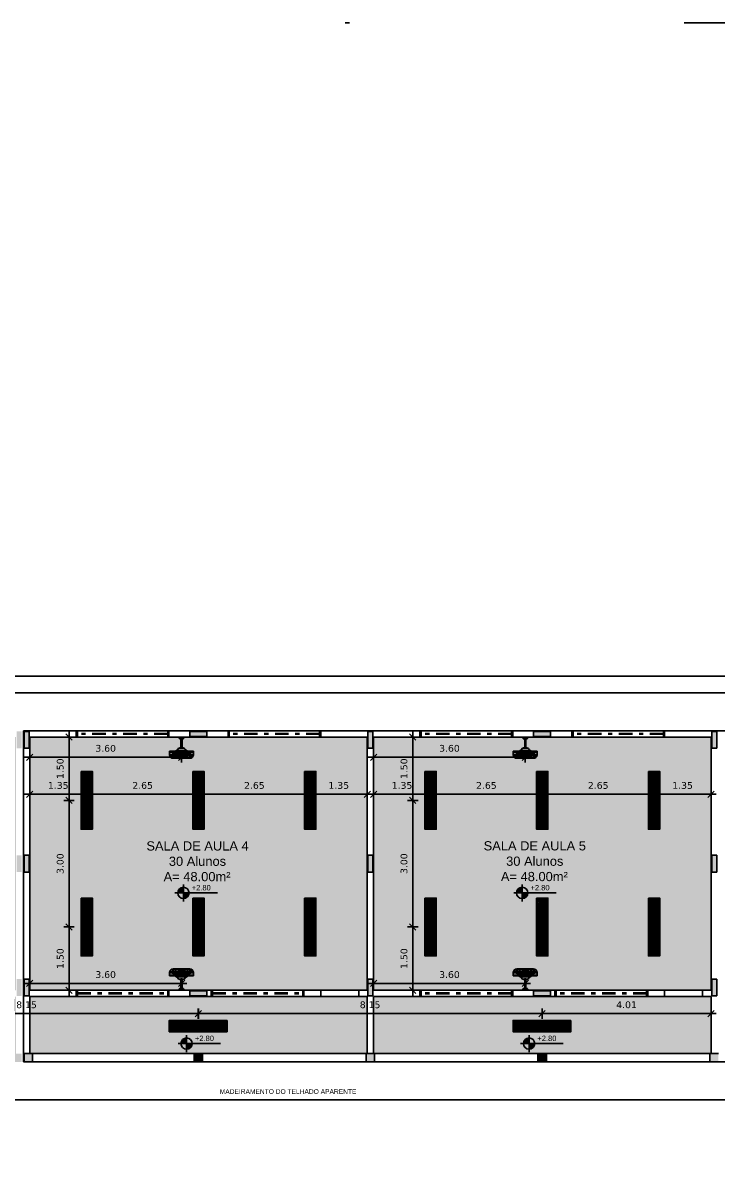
# Model space of a CAD drawing. Extents: x 38 to 175, y -50 to 32.
# Drawn here: x 86.1 to 102.55, y 4.76 to 31.94 of the extents above; entities that cross this region are included whole.
import ezdxf

# ---------------------------------------------------------------- set-up
doc = ezdxf.new("R2010")
doc.units = 0
doc.header["$LTSCALE"] = 0.025
doc.header["$MEASUREMENT"] = 0
doc.linetypes.add('DASHDOT', pattern=[25.4, 12.7, -6.35, 0, -6.35])
doc.layers.get('0').update_dxf_attribs({"linetype": 'CONTINUOUS'})
doc.layers.get('DEFPOINTS').update_dxf_attribs({"linetype": 'CONTINUOUS'})
for name, color, linetype in [('A-COTAS', 1, 'CONTINUOUS'), ('A-FORRO', 3, 'CONTINUOUS'), ('A-PARED', 5, 'CONTINUOUS'), ('A-PAREDE', 5, 'CONTINUOUS'), ('A-PISOS-NIVEL', 1, 'CONTINUOUS'), ('A-PROJ ESQU', 1, 'DASHDOT'), ('ACES-I', 251, 'CONTINUOUS'), ('AR-TXT', 1, 'CONTINUOUS'), ('ARQ-ALV-PROJEÇÃO', 8, 'CONTINUOUS'), ('ARQ-CTA-1_100', 1, 'CONTINUOUS'), ('ARQ-HTC', 9, 'CONTINUOUS'), ('ARQ-TXT-1_050', 2, 'CONTINUOUS'), ('BL-LUM-1', 1, 'CONTINUOUS'), ('BL-LUM-2', 2, 'CONTINUOUS'), ('BL-LUM-3', 3, 'CONTINUOUS'), ('EL-LUMINÁRIAS', 3, 'CONTINUOUS')]:
    doc.layers.add(name, color=color, linetype=linetype)
doc.styles.add('ESC-50-A20', font='arial.ttf', dxfattribs={"height": 0.1})
doc.styles.add('FNDE Texto Cota 0100', font='verdana.ttf', dxfattribs={"height": 0.16})
doc.dimstyles.new('FNDE 1-0100', dxfattribs={"dimscale": 2.5, "dimtxt": 0.16, "dimasz": 0.05, "dimexe": 0.15, "dimexo": 0.15, "dimgap": 0.05, "dimtad": 1, "dimzin": 4, "dimdsep": 46, "dimtxsty": 'FNDE Texto Cota 0100', "dimblk": 'tic', "dimcen": 0.15, "dimdle": 0.15, "dimse1": 1, "dimse2": 1, "dimclrd": 251, "dimclre": 251, "dimclrt": 256, "dimaunit": 1, "dimadec": 3, "dimazin": 0, "dimtfac": 1, "dimtix": 1, "dimtmove": 2, "dimatfit": 3, "dimldrblk": 'tic', "dimfxl": 0.15, "dimtvp": 1, "dimtolj": 1, "dimtzin": 0, "dimarcsym": 0})

# ---------------------------------------------------------------- blocks, each defined once
blk = doc.blocks.new('Lum-3320-sob')
at = {"layer": 'BL-LUM-1'}
for p, q in [((-0.657, 0.09), (-0.577, 0.09)), ((-0.657, 0.075), (-0.577, 0.075)), ((-0.657, 0.06), (-0.577, 0.06)), ((-0.657, 0.045), (-0.577, 0.045)), ((-0.657, 0.03), (-0.577, 0.03)), ((-0.657, 0.015), (-0.577, 0.015)), ((0.565, 0.062), (-0.565, 0.062)), ((0.565, 0.032), (-0.565, 0.032)), ((0.657, 0.09), (0.577, 0.09)), ((0.657, 0.075), (0.577, 0.075)), ((0.657, 0.06), (0.577, 0.06)), ((0.657, 0.045), (0.577, 0.045)), ((0.657, 0.03), (0.577, 0.03)), ((0.657, 0.015), (0.577, 0.015)), ((-0.657, 0), (-0.577, 0)), ((-0.657, -0.015), (-0.577, -0.015)), ((-0.657, -0.03), (-0.577, -0.03)), ((-0.657, -0.045), (-0.577, -0.045)), ((-0.657, -0.06), (-0.577, -0.06)), ((-0.657, -0.075), (-0.577, -0.075)), ((-0.657, -0.09), (-0.577, -0.09)), ((0.565, -0.032), (-0.565, -0.032)), ((0.565, -0.062), (-0.565, -0.062)), ((0.657, -0.03), (0.577, -0.03)), ((0.657, -0.045), (0.577, -0.045)), ((0.657, -0.06), (0.577, -0.06)), ((0.657, -0.075), (0.577, -0.075)), ((0.657, -0.09), (0.577, -0.09)), ((0.657, 0), (0.577, 0)), ((0.657, -0.015), (0.577, -0.015))]:
    blk.add_line(p, q, dxfattribs=at)
at = {"layer": 'BL-LUM-2'}
blk.add_line((0.565, 0), (-0.565, 0), dxfattribs=at)
for points in [[(0.67, 0.119), (0.67, -0.119), (-0.67, -0.119), (-0.67, 0.119)], [(0.565, 0.094), (0.565, -0.094), (-0.565, -0.094), (-0.565, 0.094)]]:
    blk.add_lwpolyline(points, close=True, dxfattribs=at)
at = {"layer": 'BL-LUM-3'}
blk.add_lwpolyline([(0.685, 0.134), (0.685, -0.134), (-0.685, -0.134), (-0.685, 0.134)], close=True, dxfattribs=at)
blk = doc.blocks.new('A$C4CB241E8')
at = {"layer": 'ACES-I'}
for p, q in [((0.224, 0.5), (0.344, 0.5)), ((0.224, 0.49), (0.224, 0.5)), ((0.234, 0.48), (0.334, 0.48)), ((0.234, 0.47), (0.234, 0.48)), ((0.244, 0.46), (0.324, 0.46)), ((0.269, 0.252), (0.269, 0.46)), ((0.299, 0.252), (0.299, 0.46)), ((0.334, 0.47), (0.334, 0.48)), ((0.344, 0.49), (0.344, 0.5)), ((0, 0.166), (0, 0.074)), ((0, 0.166), (0.137, 0.166)), ((0, 0.145), (0.137, 0.145)), ((0, 0.089), (0.055, 0.089)), ((0.008, 0.067), (0.046, 0.067)), ((0.046, 0.067), (0.137, 0.067)), ((0.055, 0.089), (0.137, 0.089)), ((0.102, 0.007), (0.083, 0.007)), ((0.102, 0), (0.083, 0)), ((0.102, 0.007), (0.174, 0.007)), ((0.102, 0), (0.283, 0)), ((0.137, 0.166), (0.142, 0.17)), ((0.137, 0.131), (0.137, 0.145)), ((0.137, 0.089), (0.137, 0.131)), ((0.142, 0.17), (0.198, 0.212)), ((0.144, 0.145), (0.424, 0.145)), ((0.144, 0.132), (0.144, 0.145)), ((0.144, 0.089), (0.144, 0.132)), ((0.144, 0.089), (0.424, 0.089)), ((0.144, 0.067), (0.279, 0.067)), ((0.198, 0.203), (0.148, 0.166)), ((0.148, 0.166), (0.42, 0.166)), ((0.198, 0.203), (0.198, 0.166)), ((0.198, 0.189), (0.368, 0.189)), ((0.198, 0.182), (0.273, 0.182)), ((0.203, 0.007), (0.279, 0.007)), ((0.215, 0.027), (0.258, 0.027)), ((0.226, 0.24), (0.339, 0.24)), ((0.268, 0.043), (0.268, 0.067)), ((0.276, 0.118), (0.276, 0.099)), ((0.277, 0.257), (0.277, 0.253)), ((0.277, 0.253), (0.281, 0.243)), ((0.287, 0.258), (0.279, 0.258)), ((0.279, 0.067), (0.279, 0.009)), ((0.279, 0.067), (0.286, 0.067)), ((0.279, 0.009), (0.279, 0.007)), ((0.283, 0.089), (0.283, 0.067)), ((0.463, 0), (0.283, 0)), ((0.288, 0.253), (0.284, 0.243)), ((0.286, 0.067), (0.286, 0.009)), ((0.286, 0.067), (0.422, 0.067)), ((0.286, 0.009), (0.286, 0.007)), ((0.286, 0.007), (0.362, 0.007)), ((0.288, 0.253), (0.288, 0.257)), ((0.29, 0.118), (0.29, 0.099)), ((0.293, 0.182), (0.368, 0.182)), ((0.307, 0.027), (0.373, 0.027)), ((0.424, 0.172), (0.368, 0.213)), ((0.368, 0.205), (0.368, 0.166)), ((0.368, 0.205), (0.42, 0.166)), ((0.463, 0.007), (0.392, 0.007)), ((0.431, 0.166), (0.424, 0.172)), ((0.424, 0.145), (0.424, 0.089)), ((0.429, 0.067), (0.526, 0.067)), ((0.431, 0.166), (0.565, 0.166)), ((0.431, 0.145), (0.565, 0.145)), ((0.431, 0.13), (0.431, 0.145)), ((0.431, 0.089), (0.431, 0.13)), ((0.431, 0.089), (0.519, 0.089)), ((0.463, 0.007), (0.482, 0.007)), ((0.463, 0), (0.482, 0)), ((0.519, 0.089), (0.565, 0.089)), ((0.526, 0.067), (0.557, 0.067)), ((0.565, 0.166), (0.565, 0.074))]:
    blk.add_line(p, q, dxfattribs=at)
for points in [[(0.246, 0.099), (0.246, 0.089)], [(0.323, 0.089), (0.323, 0.099), (0.246, 0.099)], [(0.246, 0.08), (0.246, 0.08)]]:
    blk.add_lwpolyline(points, dxfattribs=at)
blk.add_lwpolyline([(0.273, 0.184), (0.273, 0.175), (0.293, 0.175), (0.293, 0.184)], close=True, dxfattribs=at)
for centre, radius, start, end in [((0.234, 0.49), 0.01, 180, 270), ((0.244, 0.47), 0.01, 180, 270), ((0.324, 0.47), 0.01, 270, 0), ((0.334, 0.49), 0.01, 270, 0), ((0.083, 0.084), 0.0836, 187.0241, 270.1403), ((0.083, 0.084), 0.0766, 192.4617, 270.1403), ((0.158, 0.164), 0.148, 220.8847, 270.7317), ((0.161, -0.014), 0.147, 99.4474, 135.8987), ((0.204, 0.067), 0.0671, 179.7166, 229.3446), ((0.161, -0.014), 0.147, 87.3551, 96.6689), ((0.204, 0.067), 0.06, 179.6832, 237.0138), ((0.204, 0.067), 0.0671, 229.3446, 243.4575), ((0.168, 0.133), 0, 90, 303.5739), ((0.165, 0.08), 0.0536, 23.5592, 86.613), ((0.158, 0.164), 0.148, 274.9997, 292.3413), ((0.204, 0.067), 0.06, 237.0138, 269.6517), ((0.226, 0.212), 0.0283, 90, 180), ((0.226, 0.147), 0.0283, 182.9729, 248.6249), ((0.214, 0.101), 2.511308197128957e-15, 227.1184, 0), ((0.276, 0.127), 0.0676, 202.5993, 214.7226), ((0.158, 0.164), 0.148, 292.3413, 305.8305), ((0.283, 0.252), 0.148, 243.1417, 267.262), ((0.283, 1.064), 0.946, 265.9464, 274.0536), ((0.283, 0.105), 0.148, 92.0593, 114.7191), ((0.345, 0.107), 0.118, 199.8598, 236.3515), ((0.242, 0.245), 0.00548, 36.9061, 175.1771), ((0.44, -0.107), 0.228, 134.8376, 138.9912), ((0.279, 0.257), 0.00141, 90, 180), ((0.283, 0.251), 0.00548, 13.9839, 166.0161), ((0.283, 0.244), 0.00141, 202.3134, 337.6866), ((0.44, -0.107), 0.228, 130.1268, 132.3872), ((0.221, 0.107), 0.118, 303.6485, 317.1616), ((0.287, 0.257), 0.00141, 0, 90), ((0.283, 0.105), 0.148, 65.2809, 87.9407), ((0.283, 0.252), 0.148, 272.738, 296.8583), ((0.221, 0.107), 0.118, 317.1616, 340.1402), ((0.323, 0.245), 0.00548, 4.8229, 143.0939), ((0.415, -0.018), 0.148, 92.2685, 128.5678), ((0.339, 0.212), 0.0283, 3.732, 90), ((0.297, 0.02), 0.0676, 22.5993, 43.7437), ((0.339, 0.147), 0.0283, 291.3751, 357.0271), ((0.409, 0.067), 0.0536, 203.5592, 228.099), ((0.362, 0.067), 0.06, 270.3483, 301.6358), ((0.409, 0.067), 0.0536, 228.099, 252.8541), ((0.362, 0.067), 0.0671, 296.5425, 307.5309), ((0.362, 0.067), 0.06, 301.6358, 0.3168), ((0.413, 0.161), 0.147, 266.0889, 320.6458), ((0.362, 0.067), 0.0671, 307.5309, 0.2834), ((0.415, -0.018), 0.148, 86.601, 92.2685), ((0.415, -0.018), 0.148, 45.7177, 83.837), ((0.482, 0.084), 0.0836, 269.8597, 352.9759), ((0.482, 0.084), 0.0766, 269.8597, 347.5383)]:
    blk.add_arc(centre, radius, start, end, dxfattribs=at)
blk = doc.blocks.new('tic')
at = {"color": 251}
for p, q in [((-1, 0), (1, 0)), ((0, -1), (0, 1))]:
    blk.add_line(p, q, dxfattribs=at)
blk.add_line((-0.6, -0.6), (0.6, 0.6))
blk = doc.blocks.new('*D33')
at = {"layer": 'ARQ-CTA-1_100', "color": 251, "lineweight": -2, "transparency": 16777216}
blk.add_line((86.385, 13.662), (87.485, 13.662), dxfattribs=at)
at = {"layer": 'DEFPOINTS', "color": 0, "transparency": 16777216}
for p in [(86.26, 15.018), (87.61, 14.218), (87.61, 13.662)]:
    blk.add_point(p, dxfattribs=at)
at = {"layer": 'ARQ-CTA-1_100', "color": 251, "lineweight": -2, "transparency": 16777216, "xscale": 0.125, "yscale": 0.125, "zscale": 0.125, "rotation": 180}
blk.add_blockref('tic', (86.26, 13.662), dxfattribs=at)
at = {"layer": 'ARQ-CTA-1_100', "color": 251, "lineweight": -2, "transparency": 16777216, "xscale": 0.125, "yscale": 0.125, "zscale": 0.125}
blk.add_blockref('tic', (87.61, 13.662), dxfattribs=at)
at = {"layer": 'ARQ-CTA-1_100', "transparency": 16777216, "insert": (86.935, 13.87), "char_height": 0.16, "attachment_point": 5, "style": 'FNDE Texto Cota 0100'}
blk.add_mtext('\\A1;1.35', dxfattribs=at)
blk = doc.blocks.new('*D34')
at = {"layer": 'ARQ-CTA-1_100', "color": 251, "lineweight": -2, "transparency": 16777216}
blk.add_line((87.735, 13.662), (90.135, 13.662), dxfattribs=at)
at = {"layer": 'DEFPOINTS', "color": 0, "transparency": 16777216}
for p in [(87.61, 14.218), (90.26, 14.218), (90.26, 13.662)]:
    blk.add_point(p, dxfattribs=at)
at = {"layer": 'ARQ-CTA-1_100', "color": 251, "lineweight": -2, "transparency": 16777216, "xscale": 0.125, "yscale": 0.125, "zscale": 0.125, "rotation": 180}
blk.add_blockref('tic', (87.61, 13.662), dxfattribs=at)
at = {"layer": 'ARQ-CTA-1_100', "color": 251, "lineweight": -2, "transparency": 16777216, "xscale": 0.125, "yscale": 0.125, "zscale": 0.125}
blk.add_blockref('tic', (90.26, 13.662), dxfattribs=at)
at = {"layer": 'ARQ-CTA-1_100', "transparency": 16777216, "insert": (88.935, 13.87), "char_height": 0.16, "attachment_point": 5, "style": 'FNDE Texto Cota 0100'}
blk.add_mtext('\\A1;2.65', dxfattribs=at)
blk = doc.blocks.new('*D35')
at = {"layer": 'ARQ-CTA-1_100', "color": 251, "lineweight": -2, "transparency": 16777216}
blk.add_line((90.385, 13.662), (92.785, 13.662), dxfattribs=at)
at = {"layer": 'DEFPOINTS', "color": 0, "transparency": 16777216}
for p in [(90.26, 14.218), (92.91, 14.218), (92.91, 13.662)]:
    blk.add_point(p, dxfattribs=at)
at = {"layer": 'ARQ-CTA-1_100', "color": 251, "lineweight": -2, "transparency": 16777216, "xscale": 0.125, "yscale": 0.125, "zscale": 0.125, "rotation": 180}
blk.add_blockref('tic', (90.26, 13.662), dxfattribs=at)
at = {"layer": 'ARQ-CTA-1_100', "color": 251, "lineweight": -2, "transparency": 16777216, "xscale": 0.125, "yscale": 0.125, "zscale": 0.125}
blk.add_blockref('tic', (92.91, 13.662), dxfattribs=at)
at = {"layer": 'ARQ-CTA-1_100', "transparency": 16777216, "insert": (91.585, 13.87), "char_height": 0.16, "attachment_point": 5, "style": 'FNDE Texto Cota 0100'}
blk.add_mtext('\\A1;2.65', dxfattribs=at)
blk = doc.blocks.new('*D36')
at = {"layer": 'ARQ-CTA-1_100', "color": 251, "lineweight": -2, "transparency": 16777216}
blk.add_line((93.035, 13.662), (94.135, 13.662), dxfattribs=at)
at = {"layer": 'DEFPOINTS', "color": 0, "transparency": 16777216}
for p in [(94.26, 15.018), (92.91, 14.218), (94.26, 13.662)]:
    blk.add_point(p, dxfattribs=at)
at = {"layer": 'ARQ-CTA-1_100', "color": 251, "lineweight": -2, "transparency": 16777216, "xscale": 0.125, "yscale": 0.125, "zscale": 0.125, "rotation": 180}
blk.add_blockref('tic', (92.91, 13.662), dxfattribs=at)
at = {"layer": 'ARQ-CTA-1_100', "color": 251, "lineweight": -2, "transparency": 16777216, "xscale": 0.125, "yscale": 0.125, "zscale": 0.125}
blk.add_blockref('tic', (94.26, 13.662), dxfattribs=at)
at = {"layer": 'ARQ-CTA-1_100', "transparency": 16777216, "insert": (93.585, 13.87), "char_height": 0.16, "attachment_point": 5, "style": 'FNDE Texto Cota 0100'}
blk.add_mtext('\\A1;1.35', dxfattribs=at)
blk = doc.blocks.new('*D37')
at = {"layer": 'ARQ-CTA-1_100', "color": 251, "lineweight": -2, "transparency": 16777216}
blk.add_line((87.19, 9.143), (87.19, 10.393), dxfattribs=at)
at = {"layer": 'DEFPOINTS', "color": 0, "transparency": 16777216}
for p in [(87.19, 10.518), (87.476, 10.518), (86.26, 9.018)]:
    blk.add_point(p, dxfattribs=at)
at = {"layer": 'ARQ-CTA-1_100', "color": 251, "lineweight": -2, "transparency": 16777216, "xscale": 0.125, "yscale": 0.125, "zscale": 0.125}
for p, rotation in [((87.19, 10.518), 90), ((87.19, 9.018), 270)]:
    blk.add_blockref('tic', p, dxfattribs=dict(at, rotation=rotation))
at = {"layer": 'ARQ-CTA-1_100', "transparency": 16777216, "insert": (86.982, 9.768), "char_height": 0.16, "attachment_point": 5, "rotation": 90, "style": 'FNDE Texto Cota 0100'}
blk.add_mtext('\\A1;1.50', dxfattribs=at)
blk = doc.blocks.new('*D38')
at = {"layer": 'ARQ-CTA-1_100', "color": 251, "lineweight": -2, "transparency": 16777216}
blk.add_line((87.19, 10.643), (87.19, 13.393), dxfattribs=at)
at = {"layer": 'DEFPOINTS', "color": 0, "transparency": 16777216}
for p in [(87.19, 13.518), (87.476, 13.518), (87.476, 10.518)]:
    blk.add_point(p, dxfattribs=at)
at = {"layer": 'ARQ-CTA-1_100', "color": 251, "lineweight": -2, "transparency": 16777216, "xscale": 0.125, "yscale": 0.125, "zscale": 0.125}
for p, rotation in [((87.19, 13.518), 90), ((87.19, 10.518), 270)]:
    blk.add_blockref('tic', p, dxfattribs=dict(at, rotation=rotation))
at = {"layer": 'ARQ-CTA-1_100', "transparency": 16777216, "insert": (86.982, 12.018), "char_height": 0.16, "attachment_point": 5, "rotation": 90, "style": 'FNDE Texto Cota 0100'}
blk.add_mtext('\\A1;3.00', dxfattribs=at)
blk = doc.blocks.new('*D39')
at = {"layer": 'ARQ-CTA-1_100', "color": 251, "lineweight": -2, "transparency": 16777216}
blk.add_line((87.19, 13.643), (87.19, 14.893), dxfattribs=at)
at = {"layer": 'DEFPOINTS', "color": 0, "transparency": 16777216}
for p in [(87.19, 15.018), (87.476, 15.018), (87.476, 13.518)]:
    blk.add_point(p, dxfattribs=at)
at = {"layer": 'ARQ-CTA-1_100', "color": 251, "lineweight": -2, "transparency": 16777216, "xscale": 0.125, "yscale": 0.125, "zscale": 0.125}
for p, rotation in [((87.19, 15.018), 90), ((87.19, 13.518), 270)]:
    blk.add_blockref('tic', p, dxfattribs=dict(at, rotation=rotation))
at = {"layer": 'ARQ-CTA-1_100', "transparency": 16777216, "insert": (86.982, 14.268), "char_height": 0.16, "attachment_point": 5, "rotation": 90, "style": 'FNDE Texto Cota 0100'}
blk.add_mtext('\\A1;1.50', dxfattribs=at)
blk = doc.blocks.new('*D40')
at = {"layer": 'ARQ-CTA-1_100', "color": 251, "lineweight": -2, "transparency": 16777216}
blk.add_line((86.385, 14.541), (89.732, 14.541), dxfattribs=at)
at = {"layer": 'DEFPOINTS', "color": 0, "transparency": 16777216}
for p in [(86.26, 15.018), (89.857, 15.014), (89.857, 14.541)]:
    blk.add_point(p, dxfattribs=at)
at = {"layer": 'ARQ-CTA-1_100', "color": 251, "lineweight": -2, "transparency": 16777216, "xscale": 0.125, "yscale": 0.125, "zscale": 0.125, "rotation": 180}
blk.add_blockref('tic', (86.26, 14.541), dxfattribs=at)
at = {"layer": 'ARQ-CTA-1_100', "color": 251, "lineweight": -2, "transparency": 16777216, "xscale": 0.125, "yscale": 0.125, "zscale": 0.125}
blk.add_blockref('tic', (89.857, 14.541), dxfattribs=at)
at = {"layer": 'ARQ-CTA-1_100', "transparency": 16777216, "insert": (88.059, 14.75), "char_height": 0.16, "attachment_point": 5, "style": 'FNDE Texto Cota 0100'}
blk.add_mtext('\\A1;3.60', dxfattribs=at)
blk = doc.blocks.new('*D41')
at = {"layer": 'ARQ-CTA-1_100', "color": 251, "lineweight": -2, "transparency": 16777216}
blk.add_line((86.385, 9.18), (89.732, 9.18), dxfattribs=at)
at = {"layer": 'DEFPOINTS', "color": 0, "transparency": 16777216}
for p in [(86.26, 9.018), (89.857, 9.18), (89.857, 9.022)]:
    blk.add_point(p, dxfattribs=at)
at = {"layer": 'ARQ-CTA-1_100', "color": 251, "lineweight": -2, "transparency": 16777216, "xscale": 0.125, "yscale": 0.125, "zscale": 0.125, "rotation": 180}
blk.add_blockref('tic', (86.26, 9.18), dxfattribs=at)
at = {"layer": 'ARQ-CTA-1_100', "color": 251, "lineweight": -2, "transparency": 16777216, "xscale": 0.125, "yscale": 0.125, "zscale": 0.125}
blk.add_blockref('tic', (89.857, 9.18), dxfattribs=at)
at = {"layer": 'ARQ-CTA-1_100', "transparency": 16777216, "insert": (88.059, 9.388), "char_height": 0.16, "attachment_point": 5, "style": 'FNDE Texto Cota 0100'}
blk.add_mtext('\\A1;3.60', dxfattribs=at)
blk = doc.blocks.new('*D42')
at = {"layer": 'ARQ-CTA-1_100', "color": 251, "lineweight": -2, "transparency": 16777216}
blk.add_line((94.535, 13.662), (95.635, 13.662), dxfattribs=at)
at = {"layer": 'DEFPOINTS', "color": 0, "transparency": 16777216}
for p in [(94.41, 15.018), (95.76, 14.218), (95.76, 13.662)]:
    blk.add_point(p, dxfattribs=at)
at = {"layer": 'ARQ-CTA-1_100', "color": 251, "lineweight": -2, "transparency": 16777216, "xscale": 0.125, "yscale": 0.125, "zscale": 0.125, "rotation": 180}
blk.add_blockref('tic', (94.41, 13.662), dxfattribs=at)
at = {"layer": 'ARQ-CTA-1_100', "color": 251, "lineweight": -2, "transparency": 16777216, "xscale": 0.125, "yscale": 0.125, "zscale": 0.125}
blk.add_blockref('tic', (95.76, 13.662), dxfattribs=at)
at = {"layer": 'ARQ-CTA-1_100', "transparency": 16777216, "insert": (95.085, 13.87), "char_height": 0.16, "attachment_point": 5, "style": 'FNDE Texto Cota 0100'}
blk.add_mtext('\\A1;1.35', dxfattribs=at)
blk = doc.blocks.new('*D43')
at = {"layer": 'ARQ-CTA-1_100', "color": 251, "lineweight": -2, "transparency": 16777216}
blk.add_line((95.885, 13.662), (98.285, 13.662), dxfattribs=at)
at = {"layer": 'DEFPOINTS', "color": 0, "transparency": 16777216}
for p in [(95.76, 14.218), (98.41, 14.218), (98.41, 13.662)]:
    blk.add_point(p, dxfattribs=at)
at = {"layer": 'ARQ-CTA-1_100', "color": 251, "lineweight": -2, "transparency": 16777216, "xscale": 0.125, "yscale": 0.125, "zscale": 0.125, "rotation": 180}
blk.add_blockref('tic', (95.76, 13.662), dxfattribs=at)
at = {"layer": 'ARQ-CTA-1_100', "color": 251, "lineweight": -2, "transparency": 16777216, "xscale": 0.125, "yscale": 0.125, "zscale": 0.125}
blk.add_blockref('tic', (98.41, 13.662), dxfattribs=at)
at = {"layer": 'ARQ-CTA-1_100', "transparency": 16777216, "insert": (97.085, 13.87), "char_height": 0.16, "attachment_point": 5, "style": 'FNDE Texto Cota 0100'}
blk.add_mtext('\\A1;2.65', dxfattribs=at)
blk = doc.blocks.new('*D44')
at = {"layer": 'ARQ-CTA-1_100', "color": 251, "lineweight": -2, "transparency": 16777216}
blk.add_line((98.535, 13.662), (100.935, 13.662), dxfattribs=at)
at = {"layer": 'DEFPOINTS', "color": 0, "transparency": 16777216}
for p in [(98.41, 14.218), (101.06, 14.218), (101.06, 13.662)]:
    blk.add_point(p, dxfattribs=at)
at = {"layer": 'ARQ-CTA-1_100', "color": 251, "lineweight": -2, "transparency": 16777216, "xscale": 0.125, "yscale": 0.125, "zscale": 0.125, "rotation": 180}
blk.add_blockref('tic', (98.41, 13.662), dxfattribs=at)
at = {"layer": 'ARQ-CTA-1_100', "color": 251, "lineweight": -2, "transparency": 16777216, "xscale": 0.125, "yscale": 0.125, "zscale": 0.125}
blk.add_blockref('tic', (101.06, 13.662), dxfattribs=at)
at = {"layer": 'ARQ-CTA-1_100', "transparency": 16777216, "insert": (99.735, 13.87), "char_height": 0.16, "attachment_point": 5, "style": 'FNDE Texto Cota 0100'}
blk.add_mtext('\\A1;2.65', dxfattribs=at)
blk = doc.blocks.new('*D45')
at = {"layer": 'ARQ-CTA-1_100', "color": 251, "lineweight": -2, "transparency": 16777216}
blk.add_line((101.185, 13.662), (102.285, 13.662), dxfattribs=at)
at = {"layer": 'DEFPOINTS', "color": 0, "transparency": 16777216}
for p in [(102.41, 15.018), (101.06, 14.218), (102.41, 13.662)]:
    blk.add_point(p, dxfattribs=at)
at = {"layer": 'ARQ-CTA-1_100', "color": 251, "lineweight": -2, "transparency": 16777216, "xscale": 0.125, "yscale": 0.125, "zscale": 0.125, "rotation": 180}
blk.add_blockref('tic', (101.06, 13.662), dxfattribs=at)
at = {"layer": 'ARQ-CTA-1_100', "color": 251, "lineweight": -2, "transparency": 16777216, "xscale": 0.125, "yscale": 0.125, "zscale": 0.125}
blk.add_blockref('tic', (102.41, 13.662), dxfattribs=at)
at = {"layer": 'ARQ-CTA-1_100', "transparency": 16777216, "insert": (101.735, 13.87), "char_height": 0.16, "attachment_point": 5, "style": 'FNDE Texto Cota 0100'}
blk.add_mtext('\\A1;1.35', dxfattribs=at)
blk = doc.blocks.new('*D46')
at = {"layer": 'ARQ-CTA-1_100', "color": 251, "lineweight": -2, "transparency": 16777216}
blk.add_line((95.34, 9.143), (95.34, 10.393), dxfattribs=at)
at = {"layer": 'DEFPOINTS', "color": 0, "transparency": 16777216}
for p in [(95.34, 10.518), (95.626, 10.518), (94.41, 9.018)]:
    blk.add_point(p, dxfattribs=at)
at = {"layer": 'ARQ-CTA-1_100', "color": 251, "lineweight": -2, "transparency": 16777216, "xscale": 0.125, "yscale": 0.125, "zscale": 0.125}
for p, rotation in [((95.34, 10.518), 90), ((95.34, 9.018), 270)]:
    blk.add_blockref('tic', p, dxfattribs=dict(at, rotation=rotation))
at = {"layer": 'ARQ-CTA-1_100', "transparency": 16777216, "insert": (95.132, 9.768), "char_height": 0.16, "attachment_point": 5, "rotation": 90, "style": 'FNDE Texto Cota 0100'}
blk.add_mtext('\\A1;1.50', dxfattribs=at)
blk = doc.blocks.new('*D47')
at = {"layer": 'ARQ-CTA-1_100', "color": 251, "lineweight": -2, "transparency": 16777216}
blk.add_line((95.34, 10.643), (95.34, 13.393), dxfattribs=at)
at = {"layer": 'DEFPOINTS', "color": 0, "transparency": 16777216}
for p in [(95.34, 13.518), (95.626, 13.518), (95.626, 10.518)]:
    blk.add_point(p, dxfattribs=at)
at = {"layer": 'ARQ-CTA-1_100', "color": 251, "lineweight": -2, "transparency": 16777216, "xscale": 0.125, "yscale": 0.125, "zscale": 0.125}
for p, rotation in [((95.34, 13.518), 90), ((95.34, 10.518), 270)]:
    blk.add_blockref('tic', p, dxfattribs=dict(at, rotation=rotation))
at = {"layer": 'ARQ-CTA-1_100', "transparency": 16777216, "insert": (95.132, 12.018), "char_height": 0.16, "attachment_point": 5, "rotation": 90, "style": 'FNDE Texto Cota 0100'}
blk.add_mtext('\\A1;3.00', dxfattribs=at)
blk = doc.blocks.new('*D48')
at = {"layer": 'ARQ-CTA-1_100', "color": 251, "lineweight": -2, "transparency": 16777216}
blk.add_line((95.34, 13.643), (95.34, 14.893), dxfattribs=at)
at = {"layer": 'DEFPOINTS', "color": 0, "transparency": 16777216}
for p in [(95.34, 15.018), (95.626, 15.018), (95.626, 13.518)]:
    blk.add_point(p, dxfattribs=at)
at = {"layer": 'ARQ-CTA-1_100', "color": 251, "lineweight": -2, "transparency": 16777216, "xscale": 0.125, "yscale": 0.125, "zscale": 0.125}
for p, rotation in [((95.34, 15.018), 90), ((95.34, 13.518), 270)]:
    blk.add_blockref('tic', p, dxfattribs=dict(at, rotation=rotation))
at = {"layer": 'ARQ-CTA-1_100', "transparency": 16777216, "insert": (95.132, 14.268), "char_height": 0.16, "attachment_point": 5, "rotation": 90, "style": 'FNDE Texto Cota 0100'}
blk.add_mtext('\\A1;1.50', dxfattribs=at)
blk = doc.blocks.new('*D49')
at = {"layer": 'ARQ-CTA-1_100', "color": 251, "lineweight": -2, "transparency": 16777216}
blk.add_line((94.535, 14.541), (97.882, 14.541), dxfattribs=at)
at = {"layer": 'DEFPOINTS', "color": 0, "transparency": 16777216}
for p in [(94.41, 15.018), (98.007, 15.014), (98.007, 14.541)]:
    blk.add_point(p, dxfattribs=at)
at = {"layer": 'ARQ-CTA-1_100', "color": 251, "lineweight": -2, "transparency": 16777216, "xscale": 0.125, "yscale": 0.125, "zscale": 0.125, "rotation": 180}
blk.add_blockref('tic', (94.41, 14.541), dxfattribs=at)
at = {"layer": 'ARQ-CTA-1_100', "color": 251, "lineweight": -2, "transparency": 16777216, "xscale": 0.125, "yscale": 0.125, "zscale": 0.125}
blk.add_blockref('tic', (98.007, 14.541), dxfattribs=at)
at = {"layer": 'ARQ-CTA-1_100', "transparency": 16777216, "insert": (96.209, 14.75), "char_height": 0.16, "attachment_point": 5, "style": 'FNDE Texto Cota 0100'}
blk.add_mtext('\\A1;3.60', dxfattribs=at)
blk = doc.blocks.new('*D50')
at = {"layer": 'ARQ-CTA-1_100', "color": 251, "lineweight": -2, "transparency": 16777216}
blk.add_line((94.535, 9.18), (97.882, 9.18), dxfattribs=at)
at = {"layer": 'DEFPOINTS', "color": 0, "transparency": 16777216}
for p in [(94.41, 9.018), (98.007, 9.18), (98.007, 9.022)]:
    blk.add_point(p, dxfattribs=at)
at = {"layer": 'ARQ-CTA-1_100', "color": 251, "lineweight": -2, "transparency": 16777216, "xscale": 0.125, "yscale": 0.125, "zscale": 0.125, "rotation": 180}
blk.add_blockref('tic', (94.41, 9.18), dxfattribs=at)
at = {"layer": 'ARQ-CTA-1_100', "color": 251, "lineweight": -2, "transparency": 16777216, "xscale": 0.125, "yscale": 0.125, "zscale": 0.125}
blk.add_blockref('tic', (98.007, 9.18), dxfattribs=at)
at = {"layer": 'ARQ-CTA-1_100', "transparency": 16777216, "insert": (96.209, 9.388), "char_height": 0.16, "attachment_point": 5, "style": 'FNDE Texto Cota 0100'}
blk.add_mtext('\\A1;3.60', dxfattribs=at)
blk = doc.blocks.new('*D55')
at = {"layer": 'ARQ-CTA-1_100', "color": 251, "lineweight": -2, "transparency": 16777216}
blk.add_line((82.233, 8.464), (90.133, 8.464), dxfattribs=at)
at = {"layer": 'DEFPOINTS', "color": 0, "transparency": 16777216}
for p in [(90.258, 8.464), (82.108, 8.302), (90.258, 8.302)]:
    blk.add_point(p, dxfattribs=at)
at = {"layer": 'ARQ-CTA-1_100', "color": 251, "lineweight": -2, "transparency": 16777216, "xscale": 0.125, "yscale": 0.125, "zscale": 0.125, "rotation": 180}
blk.add_blockref('tic', (82.108, 8.464), dxfattribs=at)
at = {"layer": 'ARQ-CTA-1_100', "color": 251, "lineweight": -2, "transparency": 16777216, "xscale": 0.125, "yscale": 0.125, "zscale": 0.125}
blk.add_blockref('tic', (90.258, 8.464), dxfattribs=at)
at = {"layer": 'ARQ-CTA-1_100', "transparency": 16777216, "insert": (86.183, 8.672), "char_height": 0.16, "attachment_point": 5, "style": 'FNDE Texto Cota 0100'}
blk.add_mtext('\\A1;8.15', dxfattribs=at)
blk = doc.blocks.new('*D56')
at = {"layer": 'ARQ-CTA-1_100', "color": 251, "lineweight": -2, "transparency": 16777216}
blk.add_line((90.378, 8.464), (98.278, 8.464), dxfattribs=at)
at = {"layer": 'DEFPOINTS', "color": 0, "transparency": 16777216}
for p in [(98.403, 8.464), (90.253, 8.302), (98.403, 8.302)]:
    blk.add_point(p, dxfattribs=at)
at = {"layer": 'ARQ-CTA-1_100', "color": 251, "lineweight": -2, "transparency": 16777216, "xscale": 0.125, "yscale": 0.125, "zscale": 0.125, "rotation": 180}
blk.add_blockref('tic', (90.253, 8.464), dxfattribs=at)
at = {"layer": 'ARQ-CTA-1_100', "color": 251, "lineweight": -2, "transparency": 16777216, "xscale": 0.125, "yscale": 0.125, "zscale": 0.125}
blk.add_blockref('tic', (98.403, 8.464), dxfattribs=at)
at = {"layer": 'ARQ-CTA-1_100', "transparency": 16777216, "insert": (94.328, 8.672), "char_height": 0.16, "attachment_point": 5, "style": 'FNDE Texto Cota 0100'}
blk.add_mtext('\\A1;8.15', dxfattribs=at)
blk = doc.blocks.new('*D57')
at = {"layer": 'ARQ-CTA-1_100', "color": 251, "lineweight": -2, "transparency": 16777216}
blk.add_line((98.528, 8.464), (102.285, 8.464), dxfattribs=at)
at = {"layer": 'DEFPOINTS', "color": 0, "transparency": 16777216}
for p in [(102.41, 8.464), (98.403, 8.302), (102.41, 8.302)]:
    blk.add_point(p, dxfattribs=at)
at = {"layer": 'ARQ-CTA-1_100', "color": 251, "lineweight": -2, "transparency": 16777216, "xscale": 0.125, "yscale": 0.125, "zscale": 0.125, "rotation": 180}
blk.add_blockref('tic', (98.403, 8.464), dxfattribs=at)
at = {"layer": 'ARQ-CTA-1_100', "color": 251, "lineweight": -2, "transparency": 16777216, "xscale": 0.125, "yscale": 0.125, "zscale": 0.125}
blk.add_blockref('tic', (102.41, 8.464), dxfattribs=at)
at = {"layer": 'ARQ-CTA-1_100', "transparency": 16777216, "insert": (100.407, 8.672), "char_height": 0.16, "attachment_point": 5, "style": 'FNDE Texto Cota 0100'}
blk.add_mtext('\\A1;4.01', dxfattribs=at)
blk = doc.blocks.new('*D156')
at = {"layer": 'ARQ-CTA-1_100', "color": 251, "lineweight": -2, "transparency": 16777216}
blk.add_line((52.735, 16.465), (111.485, 16.465), dxfattribs=at)
at = {"layer": 'DEFPOINTS', "color": 0, "transparency": 16777216}
for p in [(111.61, 16.465), (52.61, 16.068), (111.61, 16.068)]:
    blk.add_point(p, dxfattribs=at)
at = {"layer": 'ARQ-CTA-1_100', "color": 251, "lineweight": -2, "transparency": 16777216, "xscale": 0.125, "yscale": 0.125, "zscale": 0.125, "rotation": 180}
blk.add_blockref('tic', (52.61, 16.465), dxfattribs=at)
at = {"layer": 'ARQ-CTA-1_100', "color": 251, "lineweight": -2, "transparency": 16777216, "xscale": 0.125, "yscale": 0.125, "zscale": 0.125}
blk.add_blockref('tic', (111.61, 16.465), dxfattribs=at)
at = {"layer": 'ARQ-CTA-1_100', "transparency": 16777216, "insert": (82.11, 16.673), "char_height": 0.16, "attachment_point": 5, "style": 'FNDE Texto Cota 0100'}
blk.add_mtext('\\A1;59.00', dxfattribs=at)

msp = doc.modelspace()

# ---------------------------------------------------------------- hatches: boundary and pattern name
at = {"layer": 'A-COTAS'}
h = msp.add_hatch(color=253, dxfattribs=at)
h.dxf.hatch_style = 1
h.paths.add_polyline_path([(86.245, 15.153), (86.125, 15.153), (86.125, 14.753), (86.245, 14.753)])
h.paths.add_polyline_path([(86.07, 15.153), (85.95, 15.153), (85.95, 14.753), (86.07, 14.753)])
h.paths.add_polyline_path([(86.07, 12.218), (85.95, 12.218), (85.95, 11.818), (86.07, 11.818)])
h.paths.add_polyline_path([(86.245, 12.218), (86.125, 12.218), (86.125, 11.818), (86.245, 11.818)])
h.paths.add_polyline_path([(86.07, 9.283), (85.95, 9.283), (85.95, 8.883), (86.07, 8.883)])
h.paths.add_polyline_path([(86.245, 9.283), (86.125, 9.283), (86.125, 8.883), (86.245, 8.883)])
h.paths.add_polyline_path([(86.07, 7.518), (85.87, 7.518), (85.87, 7.318), (86.07, 7.318)])
h.paths.add_polyline_path([(86.325, 7.518), (86.26, 7.518), (86.125, 7.518), (86.125, 7.318), (86.325, 7.318)])
h.paths.add_polyline_path([(83.522, 7.518), (83.322, 7.518), (83.322, 7.318), (83.522, 7.318)])
h.paths.add_polyline_path([(80.901, 7.518), (80.701, 7.518), (80.701, 7.318), (80.901, 7.318)])
h = msp.add_hatch(color=253, dxfattribs=at)
h.dxf.hatch_style = 1
h.paths.add_polyline_path([(90.055, 15.153), (90.055, 15.033), (90.455, 15.033), (90.455, 15.153)])
h = msp.add_hatch(color=253, dxfattribs=at)
h.dxf.hatch_style = 1
h.paths.add_polyline_path([(94.395, 15.153), (94.275, 15.153), (94.275, 14.753), (94.395, 14.753)])
h.paths.add_polyline_path([(94.395, 12.218), (94.275, 12.218), (94.275, 11.818), (94.395, 11.818)])
h.paths.add_polyline_path([(94.395, 9.283), (94.275, 9.283), (94.275, 8.883), (94.395, 8.883)])
h.paths.add_polyline_path([(94.435, 7.518), (94.235, 7.518), (94.235, 7.318), (94.435, 7.318)])
h = msp.add_hatch(color=253, dxfattribs=at)
h.dxf.hatch_style = 1
h.paths.add_polyline_path([(98.205, 15.153), (98.205, 15.033), (98.605, 15.033), (98.605, 15.153)])
h = msp.add_hatch(color=253, dxfattribs=at)
h.dxf.hatch_style = 1
h.paths.add_polyline_path([(102.545, 15.153), (102.425, 15.153), (102.425, 14.753), (102.545, 14.753)])
h.paths.add_polyline_path([(102.545, 12.218), (102.425, 12.218), (102.425, 11.818), (102.545, 11.818)])
h.paths.add_polyline_path([(102.545, 9.283), (102.425, 9.283), (102.425, 8.883), (102.545, 8.883)])
h.paths.add_polyline_path([(102.585, 7.518), (102.385, 7.518), (102.385, 7.318), (102.585, 7.318)])
h = msp.add_hatch(color=253, dxfattribs=at)
h.dxf.hatch_style = 1
h.paths.add_polyline_path([(90.055, 9.003), (90.055, 8.883), (90.455, 8.883), (90.455, 9.003)])
h = msp.add_hatch(color=253, dxfattribs=at)
h.dxf.hatch_style = 1
h.paths.add_polyline_path([(98.205, 9.003), (98.205, 8.883), (98.605, 8.883), (98.605, 9.003)])
h = msp.add_hatch(color=253, dxfattribs=at)
h.dxf.hatch_style = 1
h.paths.add_polyline_path([(90.358, 7.518), (90.158, 7.518), (90.158, 7.318), (90.358, 7.318)])
h = msp.add_hatch(color=253, dxfattribs=at)
h.dxf.hatch_style = 1
h.paths.add_polyline_path([(98.508, 7.518), (98.308, 7.518), (98.308, 7.318), (98.508, 7.318)])
at = {"layer": 'ARQ-ALV-PROJEÇÃO', "linetype": 'Continuous'}
h = msp.add_hatch(color=251, dxfattribs=at)
h.paths.add_polyline_path([(89.903, 11.325), (89.903, 11.459, 0.414214), (89.769, 11.325)])
h.paths.add_polyline_path([(89.903, 11.325), (89.903, 11.19, 0.414214), (90.037, 11.325)])
h = msp.add_hatch(color=251, dxfattribs=at)
h.paths.add_polyline_path([(97.933, 11.325), (97.933, 11.459, 0.414214), (97.799, 11.325)])
h.paths.add_polyline_path([(97.933, 11.325), (97.933, 11.19, 0.414214), (98.068, 11.325)])
h = msp.add_hatch(color=251, dxfattribs=at)
h.paths.add_polyline_path([(89.979, 7.754), (89.979, 7.888, 0.414214), (89.845, 7.754)])
h.paths.add_polyline_path([(89.979, 7.754), (89.979, 7.62, 0.414214), (90.113, 7.754)])
h = msp.add_hatch(color=251, dxfattribs=at)
h.paths.add_polyline_path([(98.097, 7.754), (98.097, 7.888, 0.414214), (97.963, 7.754)])
h.paths.add_polyline_path([(98.097, 7.754), (98.097, 7.62, 0.414214), (98.231, 7.754)])
at = {"layer": 'ARQ-HTC'}
h = msp.add_hatch(dxfattribs=at)
h.set_pattern_fill('AR-CONC', color=256, scale=0.1, style=2)
h.set_pattern_definition([(50, (0, 0), (0.7172602, -0.062752), [0.075, -0.825]), (355, (0, 0), (-0.1387513, 0.752192), [0.06, -0.66]), (100.45144, (0.0598, -0.0052), (0.578509, 0.68944), [0.06374, -0.701142]), (46.1842, (0, 0.2), (1.067241, -0.165519), [0.1125, -1.2375]), (96.6356, (0.0889, 0.1862), (0.934662, 0.974119), [0.09561, -1.051714]), (351.1842, (0, 0.2), (0.934662, 0.974119), [0.09, -0.99]), (21, (0.1, 0.15), (0.596907, -0.402619), [0.075, -0.825]), (326, (0.1, 0.15), (0.2433153, 0.72515), [0.06, -0.66]), (71.45144, (0.14974, 0.11645), (0.8402224, 0.322531), [0.06374, -0.701142]), (37.5, (0, 0), (0.01215986, 0.33289385), [0, -0.652, 0, -0.67, 0, -0.6625]), (7.5, (0, 0), (0.2630695, 0.3944117), [0, -0.382, 0, -0.637, 0, -0.2525]), (327.5, (-0.223, 0), (0.53382244, -0.0225549), [0, -0.25, 0, -0.78, 0, -1.035]), (317.5, (-0.323, 0), (0.5831862, 0.100105), [0, -0.325, 0, -0.518, 0, -0.735])])
h.paths.add_polyline_path([(61.81, 9.018), (69.81, 9.018), (69.81, 15.018), (61.81, 15.018)])
h.paths.add_polyline_path([(69.96, 15.018), (77.96, 15.018), (77.96, 9.018), (69.96, 9.018)])
h.paths.add_polyline_path([(78.11, 9.018), (85.935, 9.018), (85.935, 15.018), (78.11, 15.018)])
h.paths.add_polyline_path([(86.26, 15.018), (94.26, 15.018), (94.26, 9.018), (86.26, 9.018)])
h.paths.add_polyline_path([(94.41, 9.018), (102.41, 9.018), (102.41, 15.018), (94.41, 15.018)])
h.paths.add_polyline_path([(102.41, 7.518), (94.41, 7.518), (94.41, 8.868), (102.41, 8.868)])
h.paths.add_polyline_path([(94.26, 7.518), (86.26, 7.518), (86.26, 8.868), (94.26, 8.868)])
h.paths.add_polyline_path([(85.935, 7.518), (78.11, 7.518), (78.11, 8.868), (85.935, 8.868)])
h.paths.add_polyline_path([(77.96, 7.518), (69.96, 7.518), (69.96, 8.868), (77.96, 8.868)])
h.paths.add_polyline_path([(69.81, 7.518), (61.81, 7.518), (61.81, 8.868), (69.81, 8.868)])

# ---------------------------------------------------------------- linework, layer by layer
at = {"linetype": 'DASHDOT', "ltscale": 50}
msp.add_lwpolyline([(38.075, 31.942), (174.884, 31.942), (174.884, -49.727), (38.075, -49.727)], close=True, dxfattribs=at)
at = {"layer": 'A-FORRO'}
for p, q in [((86.11, 12.018), (86.11, 15.168)), ((86.11, 9.018), (86.11, 15.018)), ((86.11, 8.868), (86.11, 15.018)), ((86.26, 9.018), (86.26, 15.018)), ((86.26, 9.018), (86.26, 15.018)), ((94.26, 15.018), (86.26, 15.018)), ((94.26, 15.018), (94.26, 9.018)), ((94.41, 9.018), (94.41, 15.018)), ((102.41, 15.018), (94.41, 15.018)), ((102.41, 9.018), (102.41, 15.018)), ((102.41, 9.018), (102.41, 15.018)), ((86.26, 9.018), (94.26, 9.018)), ((94.41, 9.018), (102.41, 9.018)), ((86.11, 8.868), (86.11, 7.318)), ((94.26, 8.868), (86.26, 8.868)), ((86.26, 8.868), (86.26, 7.518)), ((94.26, 8.868), (94.26, 7.518)), ((94.41, 7.518), (94.41, 8.868)), ((102.41, 8.868), (94.41, 8.868)), ((102.41, 8.868), (102.41, 7.518)), ((102.41, 7.518), (86.26, 7.518)), ((110.71, 7.318), (86.11, 7.318))]:
    msp.add_line(p, q, dxfattribs=at)
msp.add_lwpolyline([(110.71, 15.168), (86.11, 15.168)], dxfattribs=at)
for points in [[(86.26, 15.018), (94.26, 15.018), (94.26, 9.018), (86.26, 9.018)], [(94.41, 9.018), (102.41, 9.018), (102.41, 15.018), (94.41, 15.018)], [(94.26, 7.518), (86.26, 7.518), (86.26, 8.868), (94.26, 8.868)], [(102.41, 7.518), (94.41, 7.518), (94.41, 8.868), (102.41, 8.868)]]:
    msp.add_lwpolyline(points, close=True, dxfattribs=at)
at = {"layer": 'A-PARED'}
for p, q in [((86.245, 15.153), (86.125, 15.153)), ((86.125, 15.153), (86.125, 14.753)), ((86.245, 14.753), (86.245, 15.153)), ((90.055, 15.153), (90.055, 15.033)), ((90.455, 15.153), (90.055, 15.153)), ((90.055, 15.033), (90.455, 15.033)), ((90.455, 15.033), (90.455, 15.153)), ((94.395, 15.153), (94.275, 15.153)), ((94.275, 15.153), (94.275, 14.753)), ((94.395, 14.753), (94.395, 15.153)), ((98.205, 15.153), (98.205, 15.033)), ((98.605, 15.153), (98.205, 15.153)), ((98.205, 15.033), (98.605, 15.033)), ((98.605, 15.033), (98.605, 15.153)), ((102.545, 15.153), (102.425, 15.153)), ((102.425, 15.153), (102.425, 14.753)), ((102.545, 14.753), (102.545, 15.153)), ((86.125, 14.753), (86.245, 14.753)), ((94.275, 14.753), (94.395, 14.753)), ((102.425, 14.753), (102.545, 14.753)), ((86.245, 12.218), (86.125, 12.218)), ((86.125, 12.218), (86.125, 11.818)), ((86.245, 11.818), (86.245, 12.218)), ((94.395, 12.218), (94.275, 12.218)), ((94.275, 12.218), (94.275, 11.818)), ((94.395, 11.818), (94.395, 12.218)), ((102.545, 12.218), (102.425, 12.218)), ((102.425, 12.218), (102.425, 11.818)), ((102.545, 11.818), (102.545, 12.218)), ((86.125, 11.818), (86.245, 11.818)), ((94.275, 11.818), (94.395, 11.818)), ((102.425, 11.818), (102.545, 11.818)), ((86.245, 9.283), (86.125, 9.283)), ((86.125, 9.283), (86.125, 8.883)), ((86.245, 8.883), (86.245, 9.283)), ((94.395, 9.283), (94.275, 9.283)), ((94.275, 9.283), (94.275, 8.883)), ((94.395, 8.883), (94.395, 9.283)), ((102.545, 9.283), (102.425, 9.283)), ((102.425, 9.283), (102.425, 8.883)), ((102.545, 8.883), (102.545, 9.283)), ((86.125, 8.883), (86.245, 8.883)), ((94.275, 8.883), (94.395, 8.883)), ((102.425, 8.883), (102.545, 8.883)), ((86.325, 7.518), (86.125, 7.518)), ((86.125, 7.518), (86.125, 7.318)), ((86.325, 7.318), (86.325, 7.518)), ((94.435, 7.518), (94.235, 7.518)), ((94.235, 7.518), (94.235, 7.318)), ((94.435, 7.318), (94.435, 7.518)), ((102.585, 7.518), (102.385, 7.518)), ((102.385, 7.518), (102.385, 7.318)), ((86.125, 7.318), (86.325, 7.318)), ((94.235, 7.318), (94.435, 7.318)), ((102.385, 7.318), (102.585, 7.318))]:
    msp.add_line(p, q, dxfattribs=at)
for points in [[(90.055, 15.153), (90.055, 15.033), (90.455, 15.033), (90.455, 15.153)], [(98.205, 15.153), (98.205, 15.033), (98.605, 15.033), (98.605, 15.153)], [(90.055, 9.003), (90.055, 8.883), (90.455, 8.883), (90.455, 9.003)], [(98.205, 9.003), (98.205, 8.883), (98.605, 8.883), (98.605, 9.003)]]:
    msp.add_lwpolyline(points, close=True, dxfattribs=at)
at = {"layer": 'A-PAREDE'}
for p, q in [((87.36, 15.018), (87.36, 15.168)), ((93.16, 15.018), (93.16, 15.168)), ((95.51, 15.018), (95.51, 15.168)), ((101.31, 15.018), (101.31, 15.168)), ((87.36, 9.018), (87.36, 8.868)), ((89.56, 9.018), (89.56, 8.868)), ((90.56, 9.018), (90.56, 8.868)), ((92.76, 8.868), (92.76, 9.018)), ((92.76, 9.018), (92.76, 8.868)), ((95.51, 9.018), (95.51, 8.868)), ((97.71, 9.018), (97.71, 8.868)), ((98.71, 9.018), (98.71, 8.868))]:
    msp.add_line(p, q, dxfattribs=at)
for points in [[(90.358, 7.518), (90.158, 7.518), (90.158, 7.318), (90.358, 7.318)], [(98.508, 7.518), (98.308, 7.518), (98.308, 7.318), (98.508, 7.318)]]:
    msp.add_lwpolyline(points, close=True, dxfattribs=at)
at = {"layer": 'A-PISOS-NIVEL', "color": 2}
msp.add_lwpolyline([(52.61, 16.068), (111.61, 16.068), (111.61, 6.418), (52.61, 6.418)], close=True, dxfattribs=at)
at = {"layer": 'A-PROJ ESQU'}
for p, q in [((89.53, 15.103), (87.39, 15.103)), ((89.53, 15.083), (87.39, 15.083)), ((93.13, 15.103), (90.99, 15.103)), ((93.13, 15.083), (90.99, 15.083)), ((97.68, 15.103), (95.54, 15.103)), ((97.68, 15.083), (95.54, 15.083)), ((101.28, 15.103), (99.14, 15.103)), ((101.28, 15.083), (99.14, 15.083)), ((87.36, 8.868), (87.36, 9.018)), ((90.56, 8.868), (90.56, 9.018)), ((93.16, 8.868), (93.16, 9.018)), ((94.06, 9.018), (94.06, 8.868)), ((101.31, 8.868), (101.31, 9.018)), ((102.21, 9.018), (102.21, 8.868)), ((87.39, 8.953), (89.53, 8.953)), ((87.39, 8.933), (89.53, 8.933)), ((90.59, 8.953), (92.73, 8.953)), ((90.59, 8.933), (92.73, 8.933)), ((97.68, 8.953), (95.54, 8.953)), ((97.68, 8.933), (95.54, 8.933)), ((100.88, 8.953), (98.74, 8.953)), ((100.88, 8.933), (98.74, 8.933))]:
    msp.add_line(p, q, dxfattribs=at)
for points in [[(87.39, 15.168), (87.36, 15.168), (87.36, 15.018), (87.39, 15.018)], [(89.56, 15.168), (89.53, 15.168), (89.53, 15.018), (89.56, 15.018)], [(90.99, 15.168), (90.96, 15.168), (90.96, 15.018), (90.99, 15.018)], [(93.16, 15.168), (93.13, 15.168), (93.13, 15.018), (93.16, 15.018)], [(95.54, 15.168), (95.51, 15.168), (95.51, 15.018), (95.54, 15.018)], [(97.71, 15.168), (97.68, 15.168), (97.68, 15.018), (97.71, 15.018)], [(99.14, 15.168), (99.11, 15.168), (99.11, 15.018), (99.14, 15.018)], [(101.31, 15.168), (101.28, 15.168), (101.28, 15.018), (101.31, 15.018)], [(87.36, 9.018), (87.39, 9.018), (87.39, 8.868), (87.36, 8.868)], [(89.53, 9.018), (89.56, 9.018), (89.56, 8.868), (89.53, 8.868)], [(90.56, 9.018), (90.59, 9.018), (90.59, 8.868), (90.56, 8.868)], [(92.73, 9.018), (92.76, 9.018), (92.76, 8.868), (92.73, 8.868)], [(95.54, 9.018), (95.51, 9.018), (95.51, 8.868), (95.54, 8.868)], [(97.71, 9.018), (97.68, 9.018), (97.68, 8.868), (97.71, 8.868)], [(98.74, 9.018), (98.71, 9.018), (98.71, 8.868), (98.74, 8.868)], [(100.91, 9.018), (100.88, 9.018), (100.88, 8.868), (100.91, 8.868)]]:
    msp.add_lwpolyline(points, close=True, dxfattribs=at)
at = {"layer": 'ARQ-ALV-PROJEÇÃO', "color": 251, "linetype": 'Continuous'}
for p, q in [((89.903, 11.526), (89.903, 11.123)), ((97.933, 11.526), (97.933, 11.123)), ((89.701, 11.325), (90.037, 11.325)), ((90.037, 11.325), (90.709, 11.325)), ((97.732, 11.325), (98.068, 11.325)), ((98.068, 11.325), (98.74, 11.325)), ((89.979, 7.956), (89.979, 7.552)), ((98.097, 7.956), (98.097, 7.552)), ((89.777, 7.754), (90.113, 7.754)), ((90.113, 7.754), (90.785, 7.754)), ((97.895, 7.754), (98.231, 7.754)), ((98.231, 7.754), (98.903, 7.754))]:
    msp.add_line(p, q, dxfattribs=at)
for centre in [(89.903, 11.325), (97.933, 11.325), (89.979, 7.754), (98.097, 7.754)]:
    msp.add_circle(centre, 0.134, dxfattribs=at)

# ---------------------------------------------------------------- block references
at = {"layer": 'A-COTAS', "linetype": 'Continuous'}
for p in [(89.573, 14.514), (97.723, 14.514)]:
    msp.add_blockref('A$C4CB241E8', p, dxfattribs=at)
at = {"layer": 'A-COTAS', "linetype": 'Continuous', "xscale": -1, "rotation": 180}
for p in [(89.573, 9.523), (97.723, 9.523)]:
    msp.add_blockref('A$C4CB241E8', p, dxfattribs=at)
at = {"layer": 'EL-LUMINÁRIAS', "rotation": 90}
for p in [(87.61, 13.518), (90.26, 13.518), (92.91, 13.518), (95.76, 13.518), (98.41, 13.518), (101.06, 13.518), (87.61, 10.518), (90.26, 10.518), (92.91, 10.518), (95.76, 10.518), (98.41, 10.518), (101.06, 10.518)]:
    msp.add_blockref('Lum-3320-sob', p, dxfattribs=at)
at = {"layer": 'EL-LUMINÁRIAS'}
for p in [(90.253, 8.168), (98.403, 8.168)]:
    msp.add_blockref('Lum-3320-sob', p, dxfattribs=at)

# ---------------------------------------------------------------- texts
at = {"layer": 'AR-TXT', "style": 'ESC-50-A20'}
msp.add_text('MADEIRAMENTO DO TELHADO APARENTE', height=0.1125, rotation=0.0278, dxfattribs=at).set_placement((90.764, 6.56))
at = {"layer": 'ARQ-ALV-PROJEÇÃO', "color": 251, "linetype": 'Continuous', "style": 'ESC-50-A20'}
for p in [(90.099, 11.384), (98.13, 11.384), (90.175, 7.814), (98.293, 7.814)]:
    msp.add_attdef('+2.80', p, 'NA', height=0.128, dxfattribs=at)
at = {"layer": 'ARQ-TXT-1_050', "color": 251, "char_height": 0.21845, "attachment_point": 1, "style": 'ESC-50-A20'}
for s, insert in [('\\pi0.53222;SALA DE AULA 4\\P\\pi1.0649;30 Alunos      \\P\\pi0.94075;A= 48.00m²', (88.492, 12.548)), ('\\pi0.4394;SALA DE AULA 5\\P\\pi0.97287;30 Alunos      \\P\\pi0.84874;A= 48.00m²', (96.58, 12.55))]:
    msp.add_mtext_dynamic_manual_height_columns(s, width=3.27851, gutter_width=1, heights=[0], dxfattribs=dict(at, insert=insert))

# ---------------------------------------------------------------- dimensions: what is measured, and where the dimension line sits
at = {"layer": 'ARQ-CTA-1_100'}
for base, p1, p2, picture, middle in [((111.61, 16.465), (52.61, 16.068), (111.61, 16.068), '*D156', (82.11, 16.673)), ((87.61, 13.662), (86.26, 15.018), (87.61, 14.218), '*D33', (86.935, 13.87)), ((89.857, 14.541), (86.26, 15.018), (89.857, 15.014), '*D40', (88.059, 14.75)), ((94.26, 13.662), (92.91, 14.218), (94.26, 15.018), '*D36', (93.585, 13.87)), ((95.76, 13.662), (94.41, 15.018), (95.76, 14.218), '*D42', (95.085, 13.87)), ((98.007, 14.541), (94.41, 15.018), (98.007, 15.014), '*D49', (96.209, 14.75)), ((102.41, 13.662), (101.06, 14.218), (102.41, 15.018), '*D45', (101.735, 13.87)), ((90.26, 13.662), (87.61, 14.218), (90.26, 14.218), '*D34', (88.935, 13.87)), ((92.91, 13.662), (90.26, 14.218), (92.91, 14.218), '*D35', (91.585, 13.87)), ((98.41, 13.662), (95.76, 14.218), (98.41, 14.218), '*D43', (97.085, 13.87)), ((101.06, 13.662), (98.41, 14.218), (101.06, 14.218), '*D44', (99.735, 13.87)), ((89.857, 9.18), (86.26, 9.018), (89.857, 9.022), '*D41', (88.059, 9.388)), ((98.007, 9.18), (94.41, 9.018), (98.007, 9.022), '*D50', (96.209, 9.388)), ((90.258, 8.464), (82.108, 8.302), (90.258, 8.302), '*D55', (86.183, 8.672)), ((98.403, 8.464), (90.253, 8.302), (98.403, 8.302), '*D56', (94.328, 8.672)), ((102.41, 8.464), (98.403, 8.302), (102.41, 8.302), '*D57', (100.407, 8.672))]:
    dim = msp.add_linear_dim(base=base, p1=p1, p2=p2, dimstyle='FNDE 1-0100', dxfattribs=at)
    dim.commit()
    dim.dimension.update_dxf_attribs({"geometry": picture, "text_midpoint": middle})
for base, p1, p2, picture, middle in [((87.19, 15.018), (87.476, 13.518), (87.476, 15.018), '*D39', (86.982, 14.268)), ((95.34, 15.018), (95.626, 13.518), (95.626, 15.018), '*D48', (95.132, 14.268)), ((87.19, 13.518), (87.476, 10.518), (87.476, 13.518), '*D38', (86.982, 12.018)), ((95.34, 13.518), (95.626, 10.518), (95.626, 13.518), '*D47', (95.132, 12.018)), ((87.19, 10.518), (86.26, 9.018), (87.476, 10.518), '*D37', (86.982, 9.768)), ((95.34, 10.518), (94.41, 9.018), (95.626, 10.518), '*D46', (95.132, 9.768))]:
    dim = msp.add_linear_dim(base=base, p1=p1, p2=p2, angle=90, dimstyle='FNDE 1-0100', dxfattribs=at)
    dim.commit()
    dim.dimension.update_dxf_attribs({"geometry": picture, "text_midpoint": middle})

doc.saveas('drawing.dxf')
